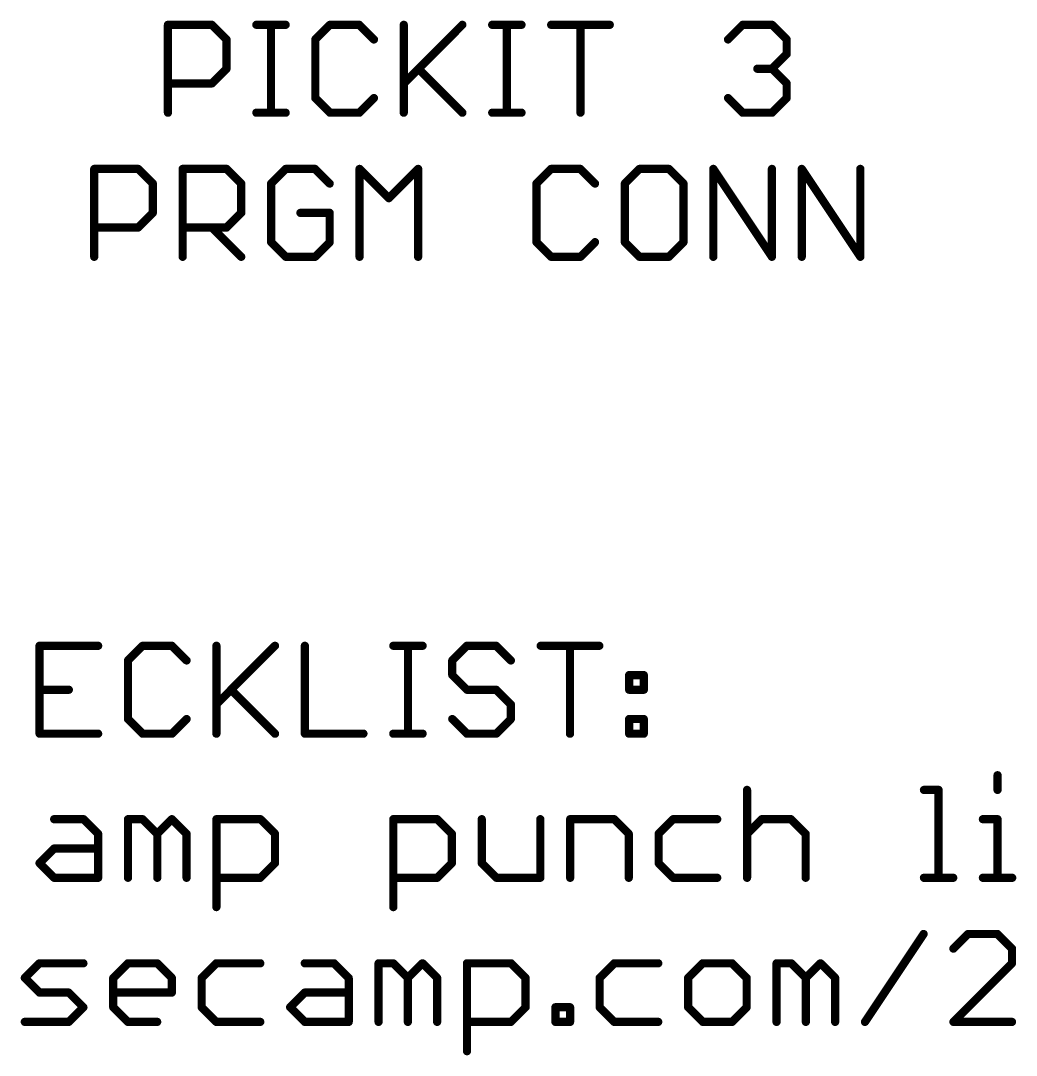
# Model space of a CAD drawing. Extents: x -19 to 124, y 0 to 88.
# Drawn here: x 38.59 to 57.02, y 11.4 to 30.54 of the extents above; entities that cross this region are included whole.
import ezdxf

# ---------------------------------------------------------------- set-up
doc = ezdxf.new("R2010")
doc.units = 0
doc.layers.add('114', color=53, linetype='CONTINUOUS')

msp = doc.modelspace()

# ---------------------------------------------------------------- linework, layer by layer
at = {"layer": '114', "const_width": 0.1524}
for points in [[(41.3173, 28.8417), (41.3173, 30.4687)], [(41.3173, 30.4687), (42.1308, 30.4687)], [(42.1308, 30.4687), (42.4019, 30.1975)], [(42.9544, 30.4687), (43.4968, 30.4687)], [(43.2256, 28.8417), (43.2256, 30.4687)], [(44.317, 30.4687), (44.0459, 30.1975)], [(44.8594, 30.4687), (44.317, 30.4687)], [(45.1305, 30.1975), (44.8594, 30.4687)], [(45.683, 30.4687), (45.683, 28.8417)], [(45.683, 29.384), (46.7677, 30.4687)], [(47.3202, 30.4687), (47.8625, 30.4687)], [(47.5914, 28.8417), (47.5914, 30.4687)], [(48.4116, 30.4687), (49.4963, 30.4687)], [(48.954, 28.8417), (48.954, 30.4687)], [(51.6859, 30.1975), (51.9571, 30.4687)], [(51.9571, 30.4687), (52.4994, 30.4687)], [(52.4994, 30.4687), (52.7706, 30.1975)], [(42.4019, 30.1975), (42.4019, 29.6552)], [(44.0459, 30.1975), (44.0459, 29.1129)], [(52.7706, 30.1975), (52.7706, 29.9264)], [(52.7706, 29.9264), (52.4994, 29.6552)], [(42.4019, 29.6552), (42.1308, 29.384)], [(45.9542, 29.6552), (46.7677, 28.8417)], [(52.4994, 29.6552), (52.2283, 29.6552)], [(52.4994, 29.6552), (52.7706, 29.384)], [(42.1308, 29.384), (41.3173, 29.384)], [(52.7706, 29.384), (52.7706, 29.1129)], [(44.0459, 29.1129), (44.317, 28.8417)], [(44.8594, 28.8417), (45.1305, 29.1129)], [(51.9571, 28.8417), (51.6859, 29.1129)], [(52.7706, 29.1129), (52.4994, 28.8417)], [(42.9544, 28.8417), (43.4968, 28.8417)], [(44.317, 28.8417), (44.8594, 28.8417)], [(47.3202, 28.8417), (47.8625, 28.8417)], [(52.4994, 28.8417), (51.9571, 28.8417)], [(39.953, 26.1747), (39.953, 27.8017)], [(39.953, 27.8017), (40.7665, 27.8017)], [(40.7665, 27.8017), (41.0376, 27.5305)], [(41.5901, 26.1747), (41.5901, 27.8017)], [(41.5901, 27.8017), (42.4036, 27.8017)], [(42.4036, 27.8017), (42.6748, 27.5305)], [(43.4985, 27.8017), (43.2273, 27.5305)], [(44.0408, 27.8017), (43.4985, 27.8017)], [(44.312, 27.5305), (44.0408, 27.8017)], [(44.8645, 26.1747), (44.8645, 27.8017)], [(44.8645, 27.8017), (45.4068, 27.2594)], [(45.4068, 27.2594), (45.9491, 27.8017)], [(45.9491, 27.8017), (45.9491, 26.1747)], [(48.4099, 27.8017), (48.1388, 27.5305)], [(48.9523, 27.8017), (48.4099, 27.8017)], [(49.2234, 27.5305), (48.9523, 27.8017)], [(50.0471, 27.8017), (49.7759, 27.5305)], [(50.5894, 27.8017), (50.0471, 27.8017)], [(50.8606, 27.5305), (50.5894, 27.8017)], [(51.4131, 26.1747), (51.4131, 27.8017)], [(51.4131, 27.8017), (52.4977, 26.1747)], [(52.4977, 26.1747), (52.4977, 27.8017)], [(53.0502, 26.1747), (53.0502, 27.8017)], [(53.0502, 27.8017), (54.1349, 26.1747)], [(54.1349, 26.1747), (54.1349, 27.8017)], [(41.0376, 27.5305), (41.0376, 26.9882)], [(42.6748, 27.5305), (42.6748, 26.9882)], [(43.2273, 27.5305), (43.2273, 26.4459)], [(48.1388, 27.5305), (48.1388, 26.4459)], [(49.7759, 27.5305), (49.7759, 26.4459)], [(50.8606, 26.4459), (50.8606, 27.5305)], [(41.0376, 26.9882), (40.7665, 26.717)], [(42.6748, 26.9882), (42.4036, 26.717)], [(44.312, 26.9882), (43.7696, 26.9882)], [(44.312, 26.4459), (44.312, 26.9882)], [(40.7665, 26.717), (39.953, 26.717)], [(42.4036, 26.717), (41.5901, 26.717)], [(42.1325, 26.717), (42.6748, 26.1747)], [(43.2273, 26.4459), (43.4985, 26.1747)], [(44.0408, 26.1747), (44.312, 26.4459)], [(48.1388, 26.4459), (48.4099, 26.1747)], [(48.9523, 26.1747), (49.2234, 26.4459)], [(49.7759, 26.4459), (50.0471, 26.1747)], [(50.5894, 26.1747), (50.8606, 26.4459)], [(43.4985, 26.1747), (44.0408, 26.1747)], [(48.4099, 26.1747), (48.9523, 26.1747)], [(50.0471, 26.1747), (50.5894, 26.1747)], [(40.0253, 18.9752), (38.9406, 18.9752)], [(38.9406, 18.9752), (38.9406, 17.3482)], [(40.8489, 18.9752), (40.5778, 18.704)], [(41.3913, 18.9752), (40.8489, 18.9752)], [(41.6624, 18.704), (41.3913, 18.9752)], [(42.2149, 18.9752), (42.2149, 17.3482)], [(42.2149, 17.8905), (43.2996, 18.9752)], [(43.8521, 18.9752), (43.8521, 17.3482)], [(45.4892, 18.9752), (46.0316, 18.9752)], [(45.7604, 17.3482), (45.7604, 18.9752)], [(46.8518, 18.9752), (46.5807, 18.704)], [(47.3942, 18.9752), (46.8518, 18.9752)], [(47.6653, 18.704), (47.3942, 18.9752)], [(48.2178, 18.9752), (49.3025, 18.9752)], [(48.7602, 17.3482), (48.7602, 18.9752)], [(40.5778, 18.704), (40.5778, 17.6194)], [(46.5807, 18.704), (46.5807, 18.4329)], [(46.5807, 18.4329), (46.8518, 18.1617)], [(49.855, 18.4329), (50.1261, 18.4329)], [(49.855, 18.1617), (49.855, 18.4329)], [(50.1261, 18.4329), (50.1261, 18.1617)], [(38.9406, 18.1617), (39.4829, 18.1617)], [(42.4861, 18.1617), (43.2996, 17.3482)], [(46.8518, 18.1617), (47.3942, 18.1617)], [(47.3942, 18.1617), (47.6653, 17.8905)], [(50.1261, 18.1617), (49.855, 18.1617)], [(47.6653, 17.8905), (47.6653, 17.6194)], [(40.5778, 17.6194), (40.8489, 17.3482)], [(41.3913, 17.3482), (41.6624, 17.6194)], [(46.8518, 17.3482), (46.5807, 17.6194)], [(47.6653, 17.6194), (47.3942, 17.3482)], [(49.855, 17.6194), (50.1261, 17.6194)], [(49.855, 17.3482), (49.855, 17.6194)], [(50.1261, 17.6194), (50.1261, 17.3482)], [(38.9406, 17.3482), (40.0253, 17.3482)], [(40.8489, 17.3482), (41.3913, 17.3482)], [(43.8521, 17.3482), (44.9367, 17.3482)], [(45.4892, 17.3482), (46.0316, 17.3482)], [(47.3942, 17.3482), (46.8518, 17.3482)], [(50.1261, 17.3482), (49.855, 17.3482)], [(56.6748, 16.5794), (56.6748, 16.3082)], [(52.0379, 16.3082), (52.0379, 14.6812)], [(55.3122, 16.3082), (55.5833, 16.3082)], [(55.5833, 16.3082), (55.5833, 14.6812)], [(39.2118, 15.7659), (39.7541, 15.7659)], [(39.7541, 15.7659), (40.0253, 15.4947)], [(40.5778, 14.6812), (40.5778, 15.7659)], [(40.5778, 15.7659), (40.8489, 15.7659)], [(40.8489, 15.7659), (41.1201, 15.4947)], [(41.1201, 15.4947), (41.3913, 15.7659)], [(41.3913, 15.7659), (41.6624, 15.4947)], [(42.2149, 14.1389), (42.2149, 15.7659)], [(42.2149, 15.7659), (43.0284, 15.7659)], [(43.0284, 15.7659), (43.2996, 15.4947)], [(45.4892, 14.1389), (45.4892, 15.7659)], [(45.4892, 15.7659), (46.3027, 15.7659)], [(46.3027, 15.7659), (46.5739, 15.4947)], [(47.1264, 15.7659), (47.1264, 14.9524)], [(48.211, 14.6812), (48.211, 15.7659)], [(48.7635, 14.6812), (48.7635, 15.7659)], [(48.7635, 15.7659), (49.577, 15.7659)], [(49.577, 15.7659), (49.8482, 15.4947)], [(50.6719, 15.7659), (50.4007, 15.4947)], [(51.4854, 15.7659), (50.6719, 15.7659)], [(52.0379, 15.4947), (52.309, 15.7659)], [(52.309, 15.7659), (52.8514, 15.7659)], [(52.8514, 15.7659), (53.1225, 15.4947)], [(56.4036, 15.7659), (56.6748, 15.7659)], [(56.6748, 15.7659), (56.6748, 14.6812)], [(40.0253, 15.4947), (40.0253, 14.6812)], [(41.1201, 15.4947), (41.1201, 14.6812)], [(41.6624, 15.4947), (41.6624, 14.6812)], [(43.2996, 15.4947), (43.2996, 14.9524)], [(46.5739, 15.4947), (46.5739, 14.9524)], [(49.8482, 15.4947), (49.8482, 14.6812)], [(50.4007, 15.4947), (50.4007, 14.9524)], [(53.1225, 15.4947), (53.1225, 14.6812)], [(38.9406, 14.9524), (39.2118, 15.2235)], [(39.2118, 15.2235), (40.0253, 15.2235)], [(39.2118, 14.6812), (38.9406, 14.9524)], [(43.2996, 14.9524), (43.0284, 14.6812)], [(46.5739, 14.9524), (46.3027, 14.6812)], [(47.1264, 14.9524), (47.3976, 14.6812)], [(50.4007, 14.9524), (50.6719, 14.6812)], [(40.0253, 14.6812), (39.2118, 14.6812)], [(43.0284, 14.6812), (42.2149, 14.6812)], [(46.3027, 14.6812), (45.4892, 14.6812)], [(47.3976, 14.6812), (48.211, 14.6812)], [(50.6719, 14.6812), (51.4854, 14.6812)], [(55.3122, 14.6812), (55.8545, 14.6812)], [(56.4036, 14.6812), (56.9459, 14.6812)], [(54.2207, 12.0142), (55.3054, 13.6412)], [(56.129, 13.6412), (55.8579, 13.37)], [(56.6714, 13.6412), (56.129, 13.6412)], [(56.9425, 13.37), (56.6714, 13.6412)], [(56.9425, 13.0989), (56.9425, 13.37)], [(38.6677, 12.8277), (38.9389, 13.0989)], [(38.9389, 13.0989), (39.7524, 13.0989)], [(40.3049, 12.8277), (40.5761, 13.0989)], [(40.5761, 13.0989), (41.1184, 13.0989)], [(41.1184, 13.0989), (41.3896, 12.8277)], [(42.2132, 13.0989), (41.9421, 12.8277)], [(43.0267, 13.0989), (42.2132, 13.0989)], [(43.8504, 13.0989), (44.3927, 13.0989)], [(44.3927, 13.0989), (44.6639, 12.8277)], [(45.2164, 12.0142), (45.2164, 13.0989)], [(45.2164, 13.0989), (45.4875, 13.0989)], [(45.4875, 13.0989), (45.7587, 12.8277)], [(45.7587, 12.8277), (46.0299, 13.0989)], [(46.0299, 13.0989), (46.301, 12.8277)], [(46.8535, 11.4719), (46.8535, 13.0989)], [(46.8535, 13.0989), (47.667, 13.0989)], [(47.667, 13.0989), (47.9382, 12.8277)], [(49.5804, 13.0989), (49.3093, 12.8277)], [(50.3939, 13.0989), (49.5804, 13.0989)], [(51.2176, 13.0989), (50.9464, 12.8277)], [(51.7599, 13.0989), (51.2176, 13.0989)], [(52.0311, 12.8277), (51.7599, 13.0989)], [(52.5836, 12.0142), (52.5836, 13.0989)], [(52.5836, 13.0989), (52.8547, 13.0989)], [(52.8547, 13.0989), (53.1259, 12.8277)], [(53.1259, 12.8277), (53.3971, 13.0989)], [(53.3971, 13.0989), (53.6682, 12.8277)], [(55.8579, 12.0142), (56.9425, 13.0989)], [(38.9389, 12.5565), (38.6677, 12.8277)], [(40.3049, 12.2854), (40.3049, 12.8277)], [(41.3896, 12.8277), (41.3896, 12.5565)], [(41.9421, 12.8277), (41.9421, 12.2854)], [(44.6639, 12.8277), (44.6639, 12.0142)], [(45.7587, 12.8277), (45.7587, 12.0142)], [(46.301, 12.8277), (46.301, 12.0142)], [(47.9382, 12.8277), (47.9382, 12.2854)], [(49.3093, 12.8277), (49.3093, 12.2854)], [(50.9464, 12.8277), (50.9464, 12.2854)], [(52.0311, 12.2854), (52.0311, 12.8277)], [(53.1259, 12.8277), (53.1259, 12.0142)], [(53.6682, 12.8277), (53.6682, 12.0142)], [(39.4812, 12.5565), (38.9389, 12.5565)], [(39.7524, 12.2854), (39.4812, 12.5565)], [(41.3896, 12.5565), (40.3049, 12.5565)], [(43.5792, 12.2854), (43.8504, 12.5565)], [(43.8504, 12.5565), (44.6639, 12.5565)], [(39.4812, 12.0142), (39.7524, 12.2854)], [(40.5761, 12.0142), (40.3049, 12.2854)], [(41.9421, 12.2854), (42.2132, 12.0142)], [(43.8504, 12.0142), (43.5792, 12.2854)], [(47.9382, 12.2854), (47.667, 12.0142)], [(48.4907, 12.0142), (48.4907, 12.2854)], [(48.4907, 12.2854), (48.7618, 12.2854)], [(48.7618, 12.2854), (48.7618, 12.0142)], [(49.3093, 12.2854), (49.5804, 12.0142)], [(50.9464, 12.2854), (51.2176, 12.0142)], [(51.7599, 12.0142), (52.0311, 12.2854)], [(38.6677, 12.0142), (39.4812, 12.0142)], [(41.1184, 12.0142), (40.5761, 12.0142)], [(42.2132, 12.0142), (43.0267, 12.0142)], [(44.6639, 12.0142), (43.8504, 12.0142)], [(47.667, 12.0142), (46.8535, 12.0142)], [(48.7618, 12.0142), (48.4907, 12.0142)], [(49.5804, 12.0142), (50.3939, 12.0142)], [(51.2176, 12.0142), (51.7599, 12.0142)], [(56.9425, 12.0142), (55.8579, 12.0142)]]:
    msp.add_lwpolyline(points, dxfattribs=at)
at = {"layer": '114', "const_width": 0.0762}
for points in [[(41.3554, 30.4687, 1), (41.2792, 30.4687)], [(41.3173, 30.5068, 1), (41.3173, 30.4306)], [(42.1577, 30.4956, 1), (42.1038, 30.4417)], [(42.1308, 30.4306, 1), (42.1308, 30.5068)], [(42.9544, 30.5068, 1), (42.9544, 30.4306)], [(43.2637, 30.4687, 1), (43.1875, 30.4687)], [(43.4968, 30.4306, 1), (43.4968, 30.5068)], [(44.317, 30.5068, 1), (44.317, 30.4306)], [(44.344, 30.4417, 1), (44.2901, 30.4956)], [(44.8863, 30.4956, 1), (44.8324, 30.4417)], [(44.8594, 30.4306, 1), (44.8594, 30.5068)], [(45.7211, 30.4687, 1), (45.6449, 30.4687)], [(46.7946, 30.4417, 1), (46.7407, 30.4956)], [(47.3202, 30.5068, 1), (47.3202, 30.4306)], [(47.6295, 30.4687, 1), (47.5533, 30.4687)], [(47.8625, 30.4306, 1), (47.8625, 30.5068)], [(48.4116, 30.5068, 1), (48.4116, 30.4306)], [(48.9921, 30.4687, 1), (48.9159, 30.4687)], [(49.4963, 30.4306, 1), (49.4963, 30.5068)], [(51.9571, 30.5068, 1), (51.9571, 30.4306)], [(51.984, 30.4417, 1), (51.9302, 30.4956)], [(52.5264, 30.4956, 1), (52.4725, 30.4417)], [(52.4994, 30.4306, 1), (52.4994, 30.5068)], [(42.44, 30.1975, 1), (42.3638, 30.1975)], [(42.375, 30.1706, 1), (42.4289, 30.2245)], [(44.0189, 30.2245, 1), (44.0728, 30.1706)], [(44.084, 30.1975, 1), (44.0078, 30.1975)], [(45.1036, 30.1706, 1), (45.1575, 30.2245)], [(51.659, 30.2245, 1), (51.7129, 30.1706)], [(52.8087, 30.1975, 1), (52.7325, 30.1975)], [(52.7437, 30.1706, 1), (52.7975, 30.2245)], [(52.7325, 29.9264, 1), (52.8087, 29.9264)], [(52.7975, 29.8994, 1), (52.7437, 29.9533)], [(42.3638, 29.6552, 1), (42.44, 29.6552)], [(42.4289, 29.6283, 1), (42.375, 29.6821)], [(45.9811, 29.6821, 1), (45.9273, 29.6283)], [(52.2283, 29.6933, 1), (52.2283, 29.6171)], [(52.5264, 29.6821, 1), (52.4725, 29.6283)], [(52.4725, 29.6821, 1), (52.5264, 29.6283)], [(52.4994, 29.6171, 1), (52.4994, 29.6933)], [(41.3173, 29.4221, 1), (41.3173, 29.3459)], [(42.1038, 29.411, 1), (42.1577, 29.3571)], [(42.1308, 29.3459, 1), (42.1308, 29.4221)], [(45.6561, 29.411, 1), (45.71, 29.3571)], [(52.8087, 29.384, 1), (52.7325, 29.384)], [(52.7437, 29.3571, 1), (52.7975, 29.411)], [(44.0728, 29.1398, 1), (44.0189, 29.0859)], [(44.0078, 29.1129, 1), (44.084, 29.1129)], [(45.1575, 29.0859, 1), (45.1036, 29.1398)], [(51.7129, 29.1398, 1), (51.659, 29.0859)], [(52.7325, 29.1129, 1), (52.8087, 29.1129)], [(52.7975, 29.0859, 1), (52.7437, 29.1398)], [(42.9544, 28.8798, 1), (42.9544, 28.8036)], [(43.4968, 28.8036, 1), (43.4968, 28.8798)], [(44.317, 28.8798, 1), (44.317, 28.8036)], [(44.8594, 28.8036, 1), (44.8594, 28.8798)], [(47.3202, 28.8798, 1), (47.3202, 28.8036)], [(47.8625, 28.8036, 1), (47.8625, 28.8798)], [(51.9571, 28.8798, 1), (51.9571, 28.8036)], [(52.4994, 28.8036, 1), (52.4994, 28.8798)], [(41.2792, 28.8417, 1), (41.3554, 28.8417)], [(43.1875, 28.8417, 1), (43.2637, 28.8417)], [(44.2901, 28.8148, 1), (44.344, 28.8686)], [(44.8324, 28.8686, 1), (44.8863, 28.8148)], [(45.6449, 28.8417, 1), (45.7211, 28.8417)], [(46.7407, 28.8148, 1), (46.7946, 28.8686)], [(47.5533, 28.8417, 1), (47.6295, 28.8417)], [(48.9159, 28.8417, 1), (48.9921, 28.8417)], [(51.9302, 28.8148, 1), (51.984, 28.8686)], [(52.4725, 28.8686, 1), (52.5264, 28.8148)], [(39.9911, 27.8017, 1), (39.9149, 27.8017)], [(39.953, 27.8398, 1), (39.953, 27.7636)], [(40.7934, 27.8286, 1), (40.7395, 27.7747)], [(40.7665, 27.7636, 1), (40.7665, 27.8398)], [(41.6282, 27.8017, 1), (41.552, 27.8017)], [(41.5901, 27.8398, 1), (41.5901, 27.7636)], [(42.4306, 27.8286, 1), (42.3767, 27.7747)], [(42.4036, 27.7636, 1), (42.4036, 27.8398)], [(43.4985, 27.8398, 1), (43.4985, 27.7636)], [(43.5254, 27.7747, 1), (43.4715, 27.8286)], [(44.0677, 27.8286, 1), (44.0139, 27.7747)], [(44.0408, 27.7636, 1), (44.0408, 27.8398)], [(44.8914, 27.8286, 1), (44.8375, 27.7747)], [(44.9026, 27.8017, 1), (44.8264, 27.8017)], [(45.9872, 27.8017, 1), (45.911, 27.8017)], [(45.9761, 27.7747, 1), (45.9222, 27.8286)], [(48.4099, 27.8398, 1), (48.4099, 27.7636)], [(48.4369, 27.7747, 1), (48.383, 27.8286)], [(48.9792, 27.8286, 1), (48.9253, 27.7747)], [(48.9523, 27.7636, 1), (48.9523, 27.8398)], [(50.0471, 27.8398, 1), (50.0471, 27.7636)], [(50.074, 27.7747, 1), (50.0201, 27.8286)], [(50.6164, 27.8286, 1), (50.5625, 27.7747)], [(50.5894, 27.7636, 1), (50.5894, 27.8398)], [(51.4512, 27.8017, 1), (51.375, 27.8017)], [(51.4448, 27.8228, 1), (51.3814, 27.7806)], [(52.5358, 27.8017, 1), (52.4596, 27.8017)], [(53.0883, 27.8017, 1), (53.0121, 27.8017)], [(53.0819, 27.8228, 1), (53.0185, 27.7806)], [(54.173, 27.8017, 1), (54.0968, 27.8017)], [(41.0757, 27.5305, 1), (40.9995, 27.5305)], [(41.0107, 27.5036, 1), (41.0646, 27.5575)], [(42.7129, 27.5305, 1), (42.6367, 27.5305)], [(42.6479, 27.5036, 1), (42.7017, 27.5575)], [(43.2654, 27.5305, 1), (43.1892, 27.5305)], [(43.2004, 27.5575, 1), (43.2542, 27.5036)], [(44.285, 27.5036, 1), (44.3389, 27.5575)], [(48.1118, 27.5575, 1), (48.1657, 27.5036)], [(48.1769, 27.5305, 1), (48.1007, 27.5305)], [(49.1965, 27.5036, 1), (49.2504, 27.5575)], [(49.814, 27.5305, 1), (49.7378, 27.5305)], [(49.749, 27.5575, 1), (49.8029, 27.5036)], [(50.8987, 27.5305, 1), (50.8225, 27.5305)], [(50.8336, 27.5036, 1), (50.8875, 27.5575)], [(45.3798, 27.2863, 1), (45.4337, 27.2324)], [(45.3798, 27.2324, 1), (45.4337, 27.2863)], [(40.9995, 26.9882, 1), (41.0757, 26.9882)], [(41.0646, 26.9613, 1), (41.0107, 27.0151)], [(42.6367, 26.9882, 1), (42.7129, 26.9882)], [(42.7017, 26.9613, 1), (42.6479, 27.0151)], [(43.7696, 27.0263, 1), (43.7696, 26.9501)], [(44.3501, 26.9882, 1), (44.2739, 26.9882)], [(44.312, 26.9501, 1), (44.312, 27.0263)], [(39.953, 26.7551, 1), (39.953, 26.6789)], [(40.7395, 26.744, 1), (40.7934, 26.6901)], [(40.7665, 26.6789, 1), (40.7665, 26.7551)], [(41.5901, 26.7551, 1), (41.5901, 26.6789)], [(42.1594, 26.744, 1), (42.1055, 26.6901)], [(42.3767, 26.744, 1), (42.4306, 26.6901)], [(42.4036, 26.6789, 1), (42.4036, 26.7551)], [(43.2542, 26.4728, 1), (43.2004, 26.4189)], [(43.1892, 26.4459, 1), (43.2654, 26.4459)], [(44.2739, 26.4459, 1), (44.3501, 26.4459)], [(44.3389, 26.4189, 1), (44.285, 26.4728)], [(48.1657, 26.4728, 1), (48.1118, 26.4189)], [(48.1007, 26.4459, 1), (48.1769, 26.4459)], [(49.2504, 26.4189, 1), (49.1965, 26.4728)], [(49.8029, 26.4728, 1), (49.749, 26.4189)], [(49.7378, 26.4459, 1), (49.814, 26.4459)], [(50.8225, 26.4459, 1), (50.8987, 26.4459)], [(50.8875, 26.4189, 1), (50.8336, 26.4728)], [(42.6479, 26.1478, 1), (42.7017, 26.2016)], [(43.4985, 26.2128, 1), (43.4985, 26.1366)], [(43.4715, 26.1478, 1), (43.5254, 26.2016)], [(44.0139, 26.2016, 1), (44.0677, 26.1478)], [(44.0408, 26.1366, 1), (44.0408, 26.2128)], [(48.4099, 26.2128, 1), (48.4099, 26.1366)], [(48.383, 26.1478, 1), (48.4369, 26.2016)], [(48.9253, 26.2016, 1), (48.9792, 26.1478)], [(48.9523, 26.1366, 1), (48.9523, 26.2128)], [(50.0471, 26.2128, 1), (50.0471, 26.1366)], [(50.0201, 26.1478, 1), (50.074, 26.2016)], [(50.5625, 26.2016, 1), (50.6164, 26.1478)], [(50.5894, 26.1366, 1), (50.5894, 26.2128)], [(39.9149, 26.1747, 1), (39.9911, 26.1747)], [(41.552, 26.1747, 1), (41.6282, 26.1747)], [(44.8264, 26.1747, 1), (44.9026, 26.1747)], [(45.911, 26.1747, 1), (45.9872, 26.1747)], [(51.375, 26.1747, 1), (51.4512, 26.1747)], [(52.4596, 26.1747, 1), (52.5358, 26.1747)], [(52.466, 26.1536, 1), (52.5294, 26.1958)], [(53.0121, 26.1747, 1), (53.0883, 26.1747)], [(54.0968, 26.1747, 1), (54.173, 26.1747)], [(54.1032, 26.1536, 1), (54.1666, 26.1958)], [(38.9406, 19.0133, 1), (38.9406, 18.9371)], [(38.9787, 18.9752, 1), (38.9025, 18.9752)], [(40.0253, 18.9371, 1), (40.0253, 19.0133)], [(40.8489, 19.0133, 1), (40.8489, 18.9371)], [(40.8759, 18.9482, 1), (40.822, 19.0021)], [(41.4182, 19.0021, 1), (41.3643, 18.9482)], [(41.3913, 18.9371, 1), (41.3913, 19.0133)], [(42.253, 18.9752, 1), (42.1768, 18.9752)], [(43.3265, 18.9482, 1), (43.2726, 19.0021)], [(43.8902, 18.9752, 1), (43.814, 18.9752)], [(45.4892, 19.0133, 1), (45.4892, 18.9371)], [(45.7985, 18.9752, 1), (45.7223, 18.9752)], [(46.0316, 18.9371, 1), (46.0316, 19.0133)], [(46.8518, 19.0133, 1), (46.8518, 18.9371)], [(46.8788, 18.9482, 1), (46.8249, 19.0021)], [(47.4211, 19.0021, 1), (47.3672, 18.9482)], [(47.3942, 18.9371, 1), (47.3942, 19.0133)], [(48.2178, 19.0133, 1), (48.2178, 18.9371)], [(48.7983, 18.9752, 1), (48.7221, 18.9752)], [(49.3025, 18.9371, 1), (49.3025, 19.0133)], [(40.5508, 18.731, 1), (40.6047, 18.6771)], [(40.6159, 18.704, 1), (40.5397, 18.704)], [(41.6355, 18.6771, 1), (41.6894, 18.731)], [(46.5537, 18.731, 1), (46.6076, 18.6771)], [(46.6188, 18.704, 1), (46.5426, 18.704)], [(47.6384, 18.6771, 1), (47.6923, 18.731)], [(46.6076, 18.4598, 1), (46.5537, 18.4059)], [(46.5426, 18.4329, 1), (46.6188, 18.4329)], [(49.855, 18.471, 1), (49.855, 18.3948)], [(49.8931, 18.4329, 1), (49.8169, 18.4329)], [(50.1642, 18.4329, 1), (50.088, 18.4329)], [(50.1261, 18.3948, 1), (50.1261, 18.471)], [(38.9406, 18.1998, 1), (38.9406, 18.1236)], [(39.4829, 18.1236, 1), (39.4829, 18.1998)], [(42.513, 18.1886, 1), (42.4591, 18.1348)], [(46.8518, 18.1998, 1), (46.8518, 18.1236)], [(46.8249, 18.1348, 1), (46.8788, 18.1886)], [(47.4211, 18.1886, 1), (47.3672, 18.1348)], [(47.3942, 18.1236, 1), (47.3942, 18.1998)], [(49.855, 18.1998, 1), (49.855, 18.1236)], [(49.8169, 18.1617, 1), (49.8931, 18.1617)], [(50.088, 18.1617, 1), (50.1642, 18.1617)], [(50.1261, 18.1236, 1), (50.1261, 18.1998)], [(42.188, 17.9175, 1), (42.2419, 17.8636)], [(47.7034, 17.8905, 1), (47.6272, 17.8905)], [(47.6384, 17.8636, 1), (47.6923, 17.9175)], [(40.6047, 17.6463, 1), (40.5508, 17.5924)], [(40.5397, 17.6194, 1), (40.6159, 17.6194)], [(41.6894, 17.5924, 1), (41.6355, 17.6463)], [(46.6076, 17.6463, 1), (46.5537, 17.5924)], [(47.6272, 17.6194, 1), (47.7034, 17.6194)], [(47.6923, 17.5924, 1), (47.6384, 17.6463)], [(49.855, 17.6575, 1), (49.855, 17.5813)], [(49.8931, 17.6194, 1), (49.8169, 17.6194)], [(50.1642, 17.6194, 1), (50.088, 17.6194)], [(50.1261, 17.5813, 1), (50.1261, 17.6575)], [(38.9406, 17.3863, 1), (38.9406, 17.3101)], [(38.9025, 17.3482, 1), (38.9787, 17.3482)], [(40.0253, 17.3101, 1), (40.0253, 17.3863)], [(40.8489, 17.3863, 1), (40.8489, 17.3101)], [(40.822, 17.3213, 1), (40.8759, 17.3751)], [(41.3643, 17.3751, 1), (41.4182, 17.3213)], [(41.3913, 17.3101, 1), (41.3913, 17.3863)], [(42.1768, 17.3482, 1), (42.253, 17.3482)], [(43.2726, 17.3213, 1), (43.3265, 17.3751)], [(43.8521, 17.3863, 1), (43.8521, 17.3101)], [(43.814, 17.3482, 1), (43.8902, 17.3482)], [(44.9367, 17.3101, 1), (44.9367, 17.3863)], [(45.4892, 17.3863, 1), (45.4892, 17.3101)], [(45.7223, 17.3482, 1), (45.7985, 17.3482)], [(46.0316, 17.3101, 1), (46.0316, 17.3863)], [(46.8518, 17.3863, 1), (46.8518, 17.3101)], [(46.8249, 17.3213, 1), (46.8788, 17.3751)], [(47.3672, 17.3751, 1), (47.4211, 17.3213)], [(47.3942, 17.3101, 1), (47.3942, 17.3863)], [(48.7221, 17.3482, 1), (48.7983, 17.3482)], [(49.855, 17.3863, 1), (49.855, 17.3101)], [(49.8169, 17.3482, 1), (49.8931, 17.3482)], [(50.088, 17.3482, 1), (50.1642, 17.3482)], [(50.1261, 17.3101, 1), (50.1261, 17.3863)], [(56.7129, 16.5794, 1), (56.6367, 16.5794)], [(52.076, 16.3082, 1), (51.9998, 16.3082)], [(55.3122, 16.3463, 1), (55.3122, 16.2701)], [(55.6214, 16.3082, 1), (55.5452, 16.3082)], [(55.5833, 16.2701, 1), (55.5833, 16.3463)], [(56.6367, 16.3082, 1), (56.7129, 16.3082)], [(39.2118, 15.804, 1), (39.2118, 15.7278)], [(39.781, 15.7928, 1), (39.7272, 15.7389)], [(39.7541, 15.7278, 1), (39.7541, 15.804)], [(40.6159, 15.7659, 1), (40.5397, 15.7659)], [(40.5778, 15.804, 1), (40.5778, 15.7278)], [(40.8759, 15.7928, 1), (40.822, 15.7389)], [(40.8489, 15.7278, 1), (40.8489, 15.804)], [(41.4182, 15.7928, 1), (41.3643, 15.7389)], [(41.4182, 15.7389, 1), (41.3643, 15.7928)], [(42.253, 15.7659, 1), (42.1768, 15.7659)], [(42.2149, 15.804, 1), (42.2149, 15.7278)], [(43.0554, 15.7928, 1), (43.0015, 15.7389)], [(43.0284, 15.7278, 1), (43.0284, 15.804)], [(45.5273, 15.7659, 1), (45.4511, 15.7659)], [(45.4892, 15.804, 1), (45.4892, 15.7278)], [(46.3297, 15.7928, 1), (46.2758, 15.7389)], [(46.3027, 15.7278, 1), (46.3027, 15.804)], [(47.1645, 15.7659, 1), (47.0883, 15.7659)], [(48.2491, 15.7659, 1), (48.1729, 15.7659)], [(48.8016, 15.7659, 1), (48.7254, 15.7659)], [(48.7635, 15.804, 1), (48.7635, 15.7278)], [(49.604, 15.7928, 1), (49.5501, 15.7389)], [(49.577, 15.7278, 1), (49.577, 15.804)], [(50.6719, 15.804, 1), (50.6719, 15.7278)], [(50.6988, 15.7389, 1), (50.6449, 15.7928)], [(51.4854, 15.7278, 1), (51.4854, 15.804)], [(52.309, 15.804, 1), (52.309, 15.7278)], [(52.336, 15.7389, 1), (52.2821, 15.7928)], [(52.8783, 15.7928, 1), (52.8244, 15.7389)], [(52.8514, 15.7278, 1), (52.8514, 15.804)], [(56.4036, 15.804, 1), (56.4036, 15.7278)], [(56.7129, 15.7659, 1), (56.6367, 15.7659)], [(56.6748, 15.7278, 1), (56.6748, 15.804)], [(40.0634, 15.4947, 1), (39.9872, 15.4947)], [(39.9983, 15.4678, 1), (40.0522, 15.5216)], [(41.1582, 15.4947, 1), (41.082, 15.4947)], [(41.0931, 15.5216, 1), (41.147, 15.4678)], [(41.0931, 15.4678, 1), (41.147, 15.5216)], [(41.7005, 15.4947, 1), (41.6243, 15.4947)], [(41.6355, 15.4678, 1), (41.6894, 15.5216)], [(43.3377, 15.4947, 1), (43.2615, 15.4947)], [(43.2726, 15.4678, 1), (43.3265, 15.5216)], [(46.612, 15.4947, 1), (46.5358, 15.4947)], [(46.5469, 15.4678, 1), (46.6008, 15.5216)], [(49.8863, 15.4947, 1), (49.8101, 15.4947)], [(49.8213, 15.4678, 1), (49.8751, 15.5216)], [(50.4388, 15.4947, 1), (50.3626, 15.4947)], [(50.3738, 15.5216, 1), (50.4276, 15.4678)], [(52.0109, 15.5216, 1), (52.0648, 15.4678)], [(53.1606, 15.4947, 1), (53.0844, 15.4947)], [(53.0956, 15.4678, 1), (53.1495, 15.5216)], [(39.2118, 15.2616, 1), (39.2118, 15.1854)], [(39.2387, 15.1966, 1), (39.1848, 15.2505)], [(40.0253, 15.1854, 1), (40.0253, 15.2616)], [(38.9675, 14.9793, 1), (38.9137, 14.9254)], [(38.9137, 14.9793, 1), (38.9675, 14.9254)], [(43.2615, 14.9524, 1), (43.3377, 14.9524)], [(43.3265, 14.9254, 1), (43.2726, 14.9793)], [(46.5358, 14.9524, 1), (46.612, 14.9524)], [(46.6008, 14.9254, 1), (46.547, 14.9793)], [(47.1533, 14.9793, 1), (47.0994, 14.9254)], [(47.0883, 14.9524, 1), (47.1645, 14.9524)], [(50.4276, 14.9793, 1), (50.3738, 14.9254)], [(50.3626, 14.9524, 1), (50.4388, 14.9524)], [(39.2118, 14.7193, 1), (39.2118, 14.6431)], [(39.1848, 14.6543, 1), (39.2387, 14.7081)], [(40.0253, 14.6431, 1), (40.0253, 14.7193)], [(42.2149, 14.7193, 1), (42.2149, 14.6431)], [(43.0015, 14.7081, 1), (43.0554, 14.6543)], [(43.0284, 14.6431, 1), (43.0284, 14.7193)], [(45.4892, 14.7193, 1), (45.4892, 14.6431)], [(46.2758, 14.7081, 1), (46.3297, 14.6543)], [(46.3027, 14.6431, 1), (46.3027, 14.7193)], [(47.3976, 14.7193, 1), (47.3976, 14.6431)], [(47.3706, 14.6543, 1), (47.4245, 14.7081)], [(48.211, 14.6431, 1), (48.211, 14.7193)], [(50.6719, 14.7193, 1), (50.6719, 14.6431)], [(50.6449, 14.6543, 1), (50.6988, 14.7081)], [(51.4854, 14.6431, 1), (51.4854, 14.7193)], [(55.3122, 14.7193, 1), (55.3122, 14.6431)], [(55.8545, 14.6431, 1), (55.8545, 14.7193)], [(56.4036, 14.7193, 1), (56.4036, 14.6431)], [(56.9459, 14.6431, 1), (56.9459, 14.7193)], [(39.9872, 14.6812, 1), (40.0634, 14.6812)], [(40.5397, 14.6812, 1), (40.6159, 14.6812)], [(41.082, 14.6812, 1), (41.1582, 14.6812)], [(41.6243, 14.6812, 1), (41.7005, 14.6812)], [(48.1729, 14.6812, 1), (48.2491, 14.6812)], [(48.7254, 14.6812, 1), (48.8016, 14.6812)], [(49.8101, 14.6812, 1), (49.8863, 14.6812)], [(51.9998, 14.6812, 1), (52.076, 14.6812)], [(53.0844, 14.6812, 1), (53.1606, 14.6812)], [(55.5452, 14.6812, 1), (55.6214, 14.6812)], [(56.6367, 14.6812, 1), (56.7129, 14.6812)], [(42.1768, 14.1389, 1), (42.253, 14.1389)], [(45.4511, 14.1389, 1), (45.5273, 14.1389)], [(55.3371, 13.6201, 1), (55.2737, 13.6623)], [(56.129, 13.6793, 1), (56.129, 13.6031)], [(56.156, 13.6142, 1), (56.1021, 13.6681)], [(56.6983, 13.6681, 1), (56.6444, 13.6142)], [(56.6714, 13.6031, 1), (56.6714, 13.6793)], [(55.8309, 13.397, 1), (55.8848, 13.3431)], [(56.9806, 13.37, 1), (56.9044, 13.37)], [(56.9156, 13.3431, 1), (56.9695, 13.397)], [(38.9389, 13.137, 1), (38.9389, 13.0608)], [(38.9659, 13.0719, 1), (38.912, 13.1258)], [(39.7524, 13.0608, 1), (39.7524, 13.137)], [(40.5761, 13.137, 1), (40.5761, 13.0608)], [(40.603, 13.0719, 1), (40.5491, 13.1258)], [(41.1453, 13.1258, 1), (41.0915, 13.0719)], [(41.1184, 13.0608, 1), (41.1184, 13.137)], [(42.2132, 13.137, 1), (42.2132, 13.0608)], [(42.2402, 13.0719, 1), (42.1863, 13.1258)], [(43.0267, 13.0608, 1), (43.0267, 13.137)], [(43.8504, 13.137, 1), (43.8504, 13.0608)], [(44.4197, 13.1258, 1), (44.3658, 13.0719)], [(44.3927, 13.0608, 1), (44.3927, 13.137)], [(45.2545, 13.0989, 1), (45.1783, 13.0989)], [(45.2164, 13.137, 1), (45.2164, 13.0608)], [(45.5145, 13.1258, 1), (45.4606, 13.0719)], [(45.4875, 13.0608, 1), (45.4875, 13.137)], [(46.0568, 13.1258, 1), (46.0029, 13.0719)], [(46.0568, 13.0719, 1), (46.0029, 13.1258)], [(46.8916, 13.0989, 1), (46.8154, 13.0989)], [(46.8535, 13.137, 1), (46.8535, 13.0608)], [(47.694, 13.1258, 1), (47.6401, 13.0719)], [(47.667, 13.0608, 1), (47.667, 13.137)], [(49.5804, 13.137, 1), (49.5804, 13.0608)], [(49.6074, 13.0719, 1), (49.5535, 13.1258)], [(50.3939, 13.0608, 1), (50.3939, 13.137)], [(51.2176, 13.137, 1), (51.2176, 13.0608)], [(51.2445, 13.0719, 1), (51.1906, 13.1258)], [(51.7869, 13.1258, 1), (51.733, 13.0719)], [(51.7599, 13.0608, 1), (51.7599, 13.137)], [(52.6217, 13.0989, 1), (52.5455, 13.0989)], [(52.5836, 13.137, 1), (52.5836, 13.0608)], [(52.8817, 13.1258, 1), (52.8278, 13.0719)], [(52.8547, 13.0608, 1), (52.8547, 13.137)], [(53.424, 13.1258, 1), (53.3701, 13.0719)], [(53.424, 13.0719, 1), (53.3701, 13.1258)], [(56.9044, 13.0989, 1), (56.9806, 13.0989)], [(56.9695, 13.0719, 1), (56.9156, 13.1258)], [(38.6947, 12.8546, 1), (38.6408, 12.8008)], [(38.6408, 12.8546, 1), (38.6947, 12.8008)], [(40.343, 12.8277, 1), (40.2668, 12.8277)], [(40.278, 12.8546, 1), (40.3318, 12.8008)], [(41.4277, 12.8277, 1), (41.3515, 12.8277)], [(41.3626, 12.8008, 1), (41.4165, 12.8546)], [(41.9802, 12.8277, 1), (41.904, 12.8277)], [(41.9151, 12.8546, 1), (41.969, 12.8008)], [(44.702, 12.8277, 1), (44.6258, 12.8277)], [(44.6369, 12.8008, 1), (44.6908, 12.8546)], [(45.7968, 12.8277, 1), (45.7206, 12.8277)], [(45.7318, 12.8546, 1), (45.7856, 12.8008)], [(45.7318, 12.8008, 1), (45.7856, 12.8546)], [(46.3391, 12.8277, 1), (46.2629, 12.8277)], [(46.2741, 12.8008, 1), (46.328, 12.8546)], [(47.9763, 12.8277, 1), (47.9001, 12.8277)], [(47.9112, 12.8008, 1), (47.9651, 12.8546)], [(49.3474, 12.8277, 1), (49.2712, 12.8277)], [(49.2823, 12.8546, 1), (49.3362, 12.8008)], [(50.9845, 12.8277, 1), (50.9083, 12.8277)], [(50.9195, 12.8546, 1), (50.9734, 12.8008)], [(52.0692, 12.8277, 1), (51.993, 12.8277)], [(52.0041, 12.8008, 1), (52.058, 12.8546)], [(53.164, 12.8277, 1), (53.0878, 12.8277)], [(53.099, 12.8546, 1), (53.1528, 12.8008)], [(53.099, 12.8008, 1), (53.1528, 12.8546)], [(53.7063, 12.8277, 1), (53.6301, 12.8277)], [(53.6413, 12.8008, 1), (53.6952, 12.8546)], [(38.9389, 12.5946, 1), (38.9389, 12.5184)], [(38.912, 12.5296, 1), (38.9659, 12.5835)], [(39.5082, 12.5835, 1), (39.4543, 12.5296)], [(39.4812, 12.5184, 1), (39.4812, 12.5946)], [(40.3049, 12.5946, 1), (40.3049, 12.5184)], [(41.3515, 12.5565, 1), (41.4277, 12.5565)], [(41.3896, 12.5184, 1), (41.3896, 12.5946)], [(43.8504, 12.5946, 1), (43.8504, 12.5184)], [(43.8773, 12.5296, 1), (43.8234, 12.5835)], [(44.6639, 12.5184, 1), (44.6639, 12.5946)], [(39.7793, 12.2584, 1), (39.7255, 12.3123)], [(39.7255, 12.2584, 1), (39.7793, 12.3123)], [(40.3318, 12.3123, 1), (40.278, 12.2584)], [(40.2668, 12.2854, 1), (40.343, 12.2854)], [(41.969, 12.3123, 1), (41.9151, 12.2584)], [(41.904, 12.2854, 1), (41.9802, 12.2854)], [(43.6062, 12.3123, 1), (43.5523, 12.2584)], [(43.5523, 12.3123, 1), (43.6062, 12.2584)], [(47.9001, 12.2854, 1), (47.9763, 12.2854)], [(47.9651, 12.2584, 1), (47.9112, 12.3123)], [(48.5288, 12.2854, 1), (48.4526, 12.2854)], [(48.4907, 12.3235, 1), (48.4907, 12.2473)], [(48.7999, 12.2854, 1), (48.7237, 12.2854)], [(48.7618, 12.2473, 1), (48.7618, 12.3235)], [(49.3362, 12.3123, 1), (49.2823, 12.2584)], [(49.2712, 12.2854, 1), (49.3474, 12.2854)], [(50.9734, 12.3123, 1), (50.9195, 12.2584)], [(50.9083, 12.2854, 1), (50.9845, 12.2854)], [(51.993, 12.2854, 1), (52.0692, 12.2854)], [(52.058, 12.2584, 1), (52.0041, 12.3123)], [(38.6677, 12.0523, 1), (38.6677, 11.9761)], [(39.4543, 12.0411, 1), (39.5082, 11.9873)], [(39.4812, 11.9761, 1), (39.4812, 12.0523)], [(40.5761, 12.0523, 1), (40.5761, 11.9761)], [(40.5491, 11.9873, 1), (40.603, 12.0411)], [(41.1184, 11.9761, 1), (41.1184, 12.0523)], [(42.2132, 12.0523, 1), (42.2132, 11.9761)], [(42.1863, 11.9873, 1), (42.2402, 12.0411)], [(43.0267, 11.9761, 1), (43.0267, 12.0523)], [(43.8504, 12.0523, 1), (43.8504, 11.9761)], [(43.8234, 11.9873, 1), (43.8773, 12.0411)], [(44.6639, 11.9761, 1), (44.6639, 12.0523)], [(46.8535, 12.0523, 1), (46.8535, 11.9761)], [(47.6401, 12.0411, 1), (47.694, 11.9873)], [(47.667, 11.9761, 1), (47.667, 12.0523)], [(48.4907, 12.0523, 1), (48.4907, 11.9761)], [(48.7618, 11.9761, 1), (48.7618, 12.0523)], [(49.5804, 12.0523, 1), (49.5804, 11.9761)], [(49.5535, 11.9873, 1), (49.6074, 12.0411)], [(50.3939, 11.9761, 1), (50.3939, 12.0523)], [(51.2176, 12.0523, 1), (51.2176, 11.9761)], [(51.1906, 11.9873, 1), (51.2445, 12.0411)], [(51.733, 12.0411, 1), (51.7869, 11.9873)], [(51.7599, 11.9761, 1), (51.7599, 12.0523)], [(54.189, 12.0353, 1), (54.2524, 11.9931)], [(55.8579, 12.0523, 1), (55.8579, 11.9761)], [(55.8309, 12.0411, 1), (55.8848, 11.9873)], [(56.9425, 11.9761, 1), (56.9425, 12.0523)], [(44.6258, 12.0142, 1), (44.702, 12.0142)], [(45.1783, 12.0142, 1), (45.2545, 12.0142)], [(45.7206, 12.0142, 1), (45.7968, 12.0142)], [(46.2629, 12.0142, 1), (46.3391, 12.0142)], [(48.4526, 12.0142, 1), (48.5288, 12.0142)], [(48.7237, 12.0142, 1), (48.7999, 12.0142)], [(52.5455, 12.0142, 1), (52.6217, 12.0142)], [(53.0878, 12.0142, 1), (53.164, 12.0142)], [(53.6301, 12.0142, 1), (53.7063, 12.0142)], [(46.8154, 11.4719, 1), (46.8916, 11.4719)]]:
    msp.add_lwpolyline(points, format="xyb", dxfattribs=at)

doc.saveas('drawing.dxf')
